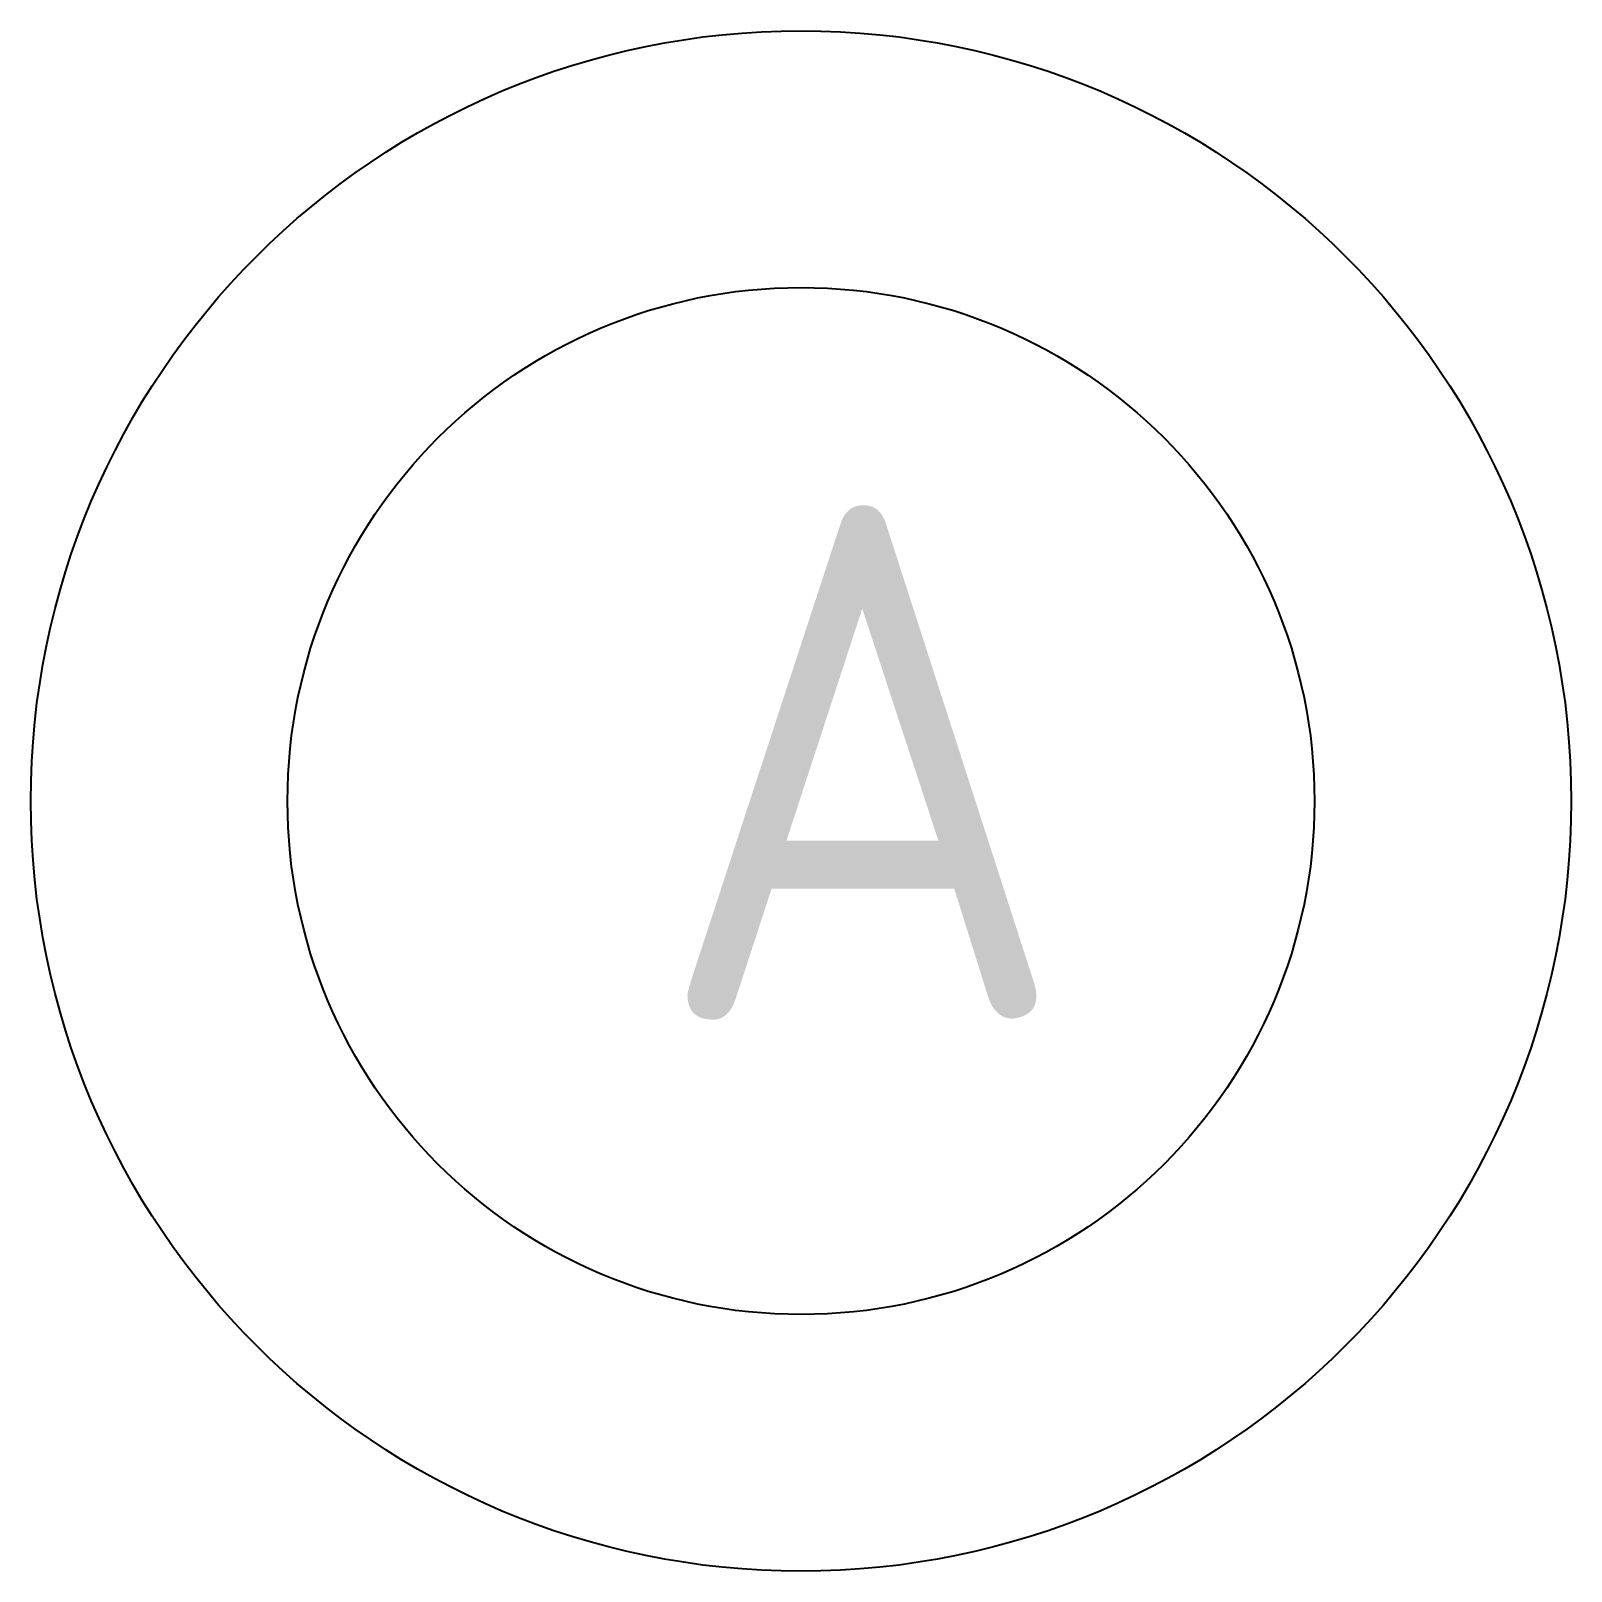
# Model space of a CAD drawing. Extents: x 852 to 858, y 199 to 205.
import ezdxf

# ---------------------------------------------------------------- set-up
doc = ezdxf.new("R2010")
doc.units = 0
doc.header["$LTSCALE"] = 0.01
doc.layers.add('VEILIG', color=7, linetype='CONTINUOUS')
doc.styles.get("Standard").update_dxf_attribs({"font": 'ISO'})

msp = doc.modelspace()

# ---------------------------------------------------------------- linework, layer by layer
at = {"layer": 'VEILIG', "color": 0}
for radius in [3, 2]:
    msp.add_circle((855, 202), radius, dxfattribs=at)

# ---------------------------------------------------------------- texts
msp.add_text('A', height=2, dxfattribs=at).set_placement((854.4292, 201.1522))

doc.saveas('drawing.dxf')
